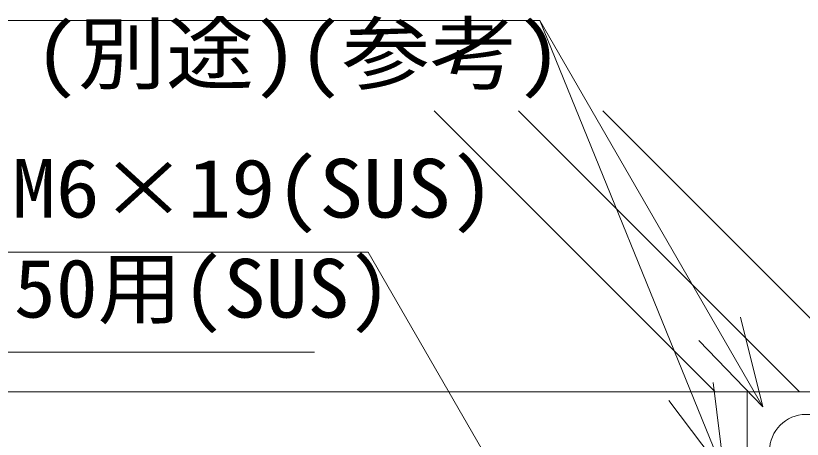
# Model space of a CAD drawing. Units: millimetres, scale not verified. Extents: x -1200 to 1200, y -342 to 342.
# Drawn here: x 910.66 to 938.66, y -184.08 to -169.01 of the extents above; entities that cross this region are included whole.
import ezdxf
from ezdxf.enums import TextEntityAlignment as Align

# ---------------------------------------------------------------- set-up
doc = ezdxf.new("R2010")
doc.units = ezdxf.units.MM
for name, color, linetype, lineweight in [('0-0_一般', 7, 'Continuous', 9), ('0-7_ストリンガー', 7, 'Continuous', 9), ('0-B_文字', 7, 'Continuous', 9)]:
    doc.layers.add(name, color=color, linetype=linetype, lineweight=lineweight)
doc.styles.add('ＭＳ ゴシック', font='')
doc.styles.get('ＭＳ ゴシック').set_extended_font_data('MS Gothic')

# ---------------------------------------------------------------- blocks, each defined once
blk = doc.blocks.new('グループ-42-1')
at = {"layer": '0-7_ストリンガー'}
for p, q in [((139667.39, 132901.08), (139917.39, 132901.08)), ((139667.39, 132901.08), (139667.39, 132651.08)), ((139917.39, 132901.08), (139917.39, 132896.08)), ((139719.89, 132881.08), (139902.39, 132881.08)), ((139687.39, 132848.58), (139687.39, 132666.08)), ((139672.39, 132651.08), (139667.39, 132651.08))]:
    blk.add_line(p, q, dxfattribs=at)
for centre, radius, start, end in [((139902.39, 132896.08), 15, 270, 0), ((139719.89, 132848.58), 32.5, 90, 180), ((139672.39, 132666.08), 15, 270, 0)]:
    blk.add_arc(centre, radius, start, end, dxfattribs=at)

msp = doc.modelspace()

# ---------------------------------------------------------------- linework, layer by layer
at = {"layer": '0-0_一般'}
for p, q in [((935.56, -182.398), (925.56, -172.398)), ((938.56, -182.398), (928.56, -172.398)), ((941.56, -182.398), (931.56, -172.398)), ((841.696, -182.398), (1066.696, -182.398))]:
    msp.add_line(p, q, dxfattribs=at)
at = {"layer": '0-B_文字'}
for p, q in [((929.322, -169.186), (900.81, -169.186)), ((929.322, -169.186), (937.258, -182.932)), ((929.322, -169.186), (935.896, -185.323)), ((923.208, -177.426), (885.522, -177.426)), ((923.208, -177.426), (931.116, -191.122)), ((921.3, -180.984), (883.667, -180.984))]:
    msp.add_line(p, q, dxfattribs=at)
for points in [[(936.462, -179.742), (937.258, -182.932), (934.974, -180.567)], [(935.495, -182.061), (935.896, -185.323), (933.917, -182.698)]]:
    msp.add_lwpolyline(points, dxfattribs=at)

# ---------------------------------------------------------------- block references
at = {"layer": '0-7_ストリンガー', "xscale": 0.04, "yscale": 0.04}
msp.add_blockref('グループ-42-1', (-4650, -5498.442), dxfattribs=at)

# ---------------------------------------------------------------- texts
at = {"layer": '0-B_文字', "style": 'ＭＳ ゴシック'}
for s, width, p in [('(別途)(参考)', 1.1, (911.314, -172.033)), ('四角ボルトナットM6×19(SUS)', 1.1, (885.446, -176.821)), ('背面金物Ｎルーバー50用(SUS)', 1.05, (883.667, -180.379))]:
    msp.add_text(s, height=2.089, dxfattribs=dict(at, width=width)).set_placement(p, align=Align.BOTTOM_LEFT)

doc.saveas('drawing.dxf')
